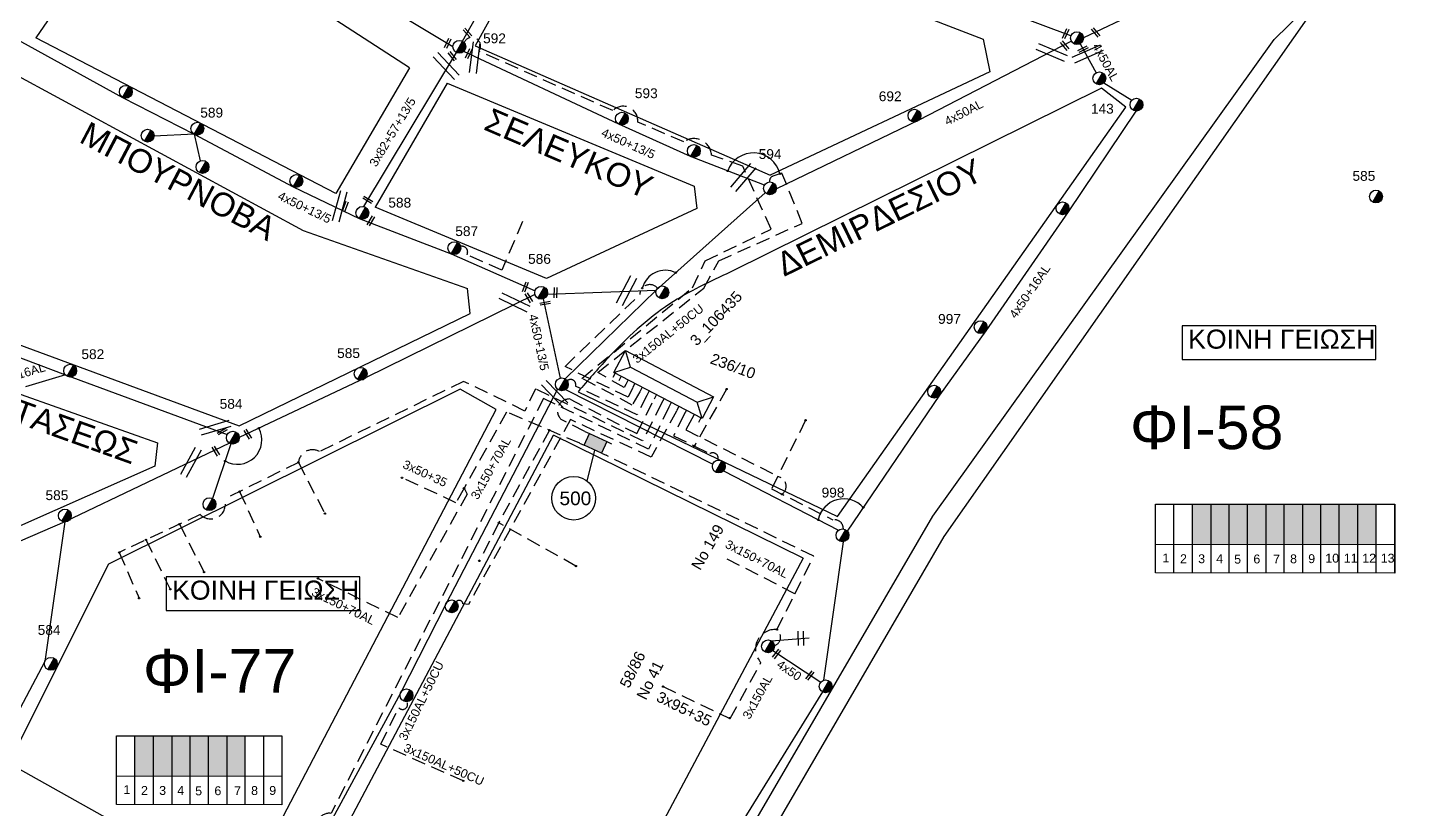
# Model space of a CAD drawing. Header units: millimetres. Extents: x 1421 to 7547, y 822 to 1873.
# Drawn here: x 7024 to 7276.4, y 967.4 to 1110.9 of the extents above; entities that cross this region are included whole.
import ezdxf
from ezdxf.enums import TextEntityAlignment as Align

# ---------------------------------------------------------------- set-up
doc = ezdxf.new("R2010")
doc.units = ezdxf.units.MM
doc.linetypes.add('DASHED', pattern=[19.05, 12.7, -6.35])
doc.layers.get('0').update_dxf_attribs({"lineweight": 30})
for name, color, linetype, lineweight in [('1111_PROBLEMS', 1, 'Continuous', 30), ('2x16AL', 7, 'Continuous', 30), ('3x150AL', 7, 'Continuous', 30), ('3x82+57+13_5', 7, 'Continuous', 30), ('4x50+13_5', 7, 'Continuous', 30), ('4x50AL', 7, 'Continuous', 30), ('Link Box 4 Διευθύνσεων', 7, 'Continuous', 30), ('Pillar OTE', 7, 'Continuous', 30), ('TEXT_ΚΑΛΩΔΙΩΝ', 7, 'Continuous', 30), ('Άγνωστα', 7, 'Continuous', 30), ('Άγνωστο εναέριο καλώδιο', 7, 'Continuous', 30), ('Άγνωστο Υπόγειο Καλώδιο', 7, 'DASHED', 30), ('Γυμνά εναέρια ΧΤ (3Φ)   4x16AL', 7, 'Continuous', 30), ('Γυμνά εναέρια ΧΤ (3Φ)   4x50CU', 7, 'Continuous', 30), ('Γυμνά εναέρια ΧΤ και ΦΟΠ (3Φ)   4x50+16AL', 7, 'Continuous', 30), ('Επιγραφές - Σχήματα', 7, 'Continuous', 30), ('Καλωδια Χ.Τ 3x95+35', 7, 'DASHED', 30), ('Καλωδια Χ.Τ. 3x50+35', 7, 'Continuous', 30), ('Καλώδια ΧΤ   3x150+50CU', 7, 'DASHED', 30), ('Καλώδια ΧΤ   3x150+70AL', 7, 'DASHED', 30), ('Καλώδια ΧΤ   3x150AL+50CU', 7, 'DASHED', 30), ('Μηχανική τομή', 7, 'Continuous', 30), ('Στύλος ΦΜ', 7, 'Continuous', 30), ('Στύλος ΦΜ @ 1', 7, 'Continuous', 30), ('Συνδέσεις', 7, 'Continuous', 30), ('Τομή', 7, 'Continuous', 30), ('Υποσταθμός πόλεως', 7, 'Continuous', 30), ('Υπόβαθρο ΔΕΗ', 7, 'Continuous', 30)]:
    doc.layers.add(name, color=color, linetype=linetype, lineweight=lineweight)
doc.styles.add('arial', font='arial.ttf')
doc.styles.get("Standard").update_dxf_attribs({"font": 'arial.ttf'})
doc.linetypes.add('SYN_LINE', pattern='A,0.5,-0.0001,["/\\/\\/\\/",Standard,S=0.1,R=0,X=0,Y=-0.05],-0.25', length=0.7501)

# ---------------------------------------------------------------- blocks, each defined once
blk = doc.blocks.new('ΥΠΑΡΧΩΝ ΤΣΙΜΕΝΤΕΝΙΟΣ ΣΤΥΛΟΣ')
at = {"layer": 'Στύλος ΦΜ'}
blk.add_hatch(color=7, dxfattribs=at).paths.add_polyline_path([(-1.29, -2.28, 0.574793), (2.62, 0, 0.268822), (1.3, 2.27)])
at = {"layer": 'Στύλος ΦΜ', "color": 7}
blk.add_line((-1.29, -2.28), (1.3, 2.27), dxfattribs=at)
blk.add_circle((0, 0), 2.62, dxfattribs=at)
at = {"layer": 'Στύλος ΦΜ', "flags": 4}
for tag, p in [('ΑΡΙΘΜΟΣ', (-4.68, 8.05)), ('ΤΥΠΟΣ', (-4.91, 3.03))]:
    blk.add_attdef(tag, p, '', height=4, dxfattribs=at)
blk = doc.blocks.new('ΜΗΧΑΝΙΚΗ ΤΟΜΗ')
at = {"layer": 'Μηχανική τομή', "lineweight": -3, "ltscale": 40}
for p, q in [((-3.8, 1.2), (3.8, 1.2)), ((3.8, -0.4), (-3.8, -0.4))]:
    blk.add_line(p, q, dxfattribs=at)
blk = doc.blocks.new('LINK BOX 4 ΑΝΑΧΩΡΗΣΕΩΝ')
at = {"layer": 'Link Box 4 Διευθύνσεων', "lineweight": -3, "ltscale": 40}
blk.add_hatch(color=256, dxfattribs=at).paths.add_polyline_path([(-3.54, 0), (-3.54, -4.67), (3.54, -4.67), (3.54, 0)])
for p, q in [((-3.54, 0), (-5.33, 0)), ((5.33, 0), (3.54, 0)), ((-3.54, -4.67), (-5.33, -4.67)), ((5.33, -4.67), (3.54, -4.67))]:
    blk.add_line(p, q, dxfattribs=at)
blk.add_lwpolyline([(-3.54, -4.67), (-3.54, 0), (3.54, 0), (3.54, -4.67)], close=True, dxfattribs=at)
blk = doc.blocks.new('ΤΟΜΗ')
at = {"layer": 'Τομή', "lineweight": -3, "ltscale": 40}
for p, q in [((-11.4, 1.1), (11.4, 1.1)), ((11.4, -3.6), (-11.4, -3.6))]:
    blk.add_line(p, q, dxfattribs=at)
blk = doc.blocks.new('ΥΠΟΣΤΑΘΜΟΣ ΠΟΛΕΩΣ 13 ΑΝΑΧΩΡΗΣΕΩΝ')
at = {"layer": 'Υποσταθμός πόλεως', "ltscale": 40}
for p, q in [((-11.12, -2.82), (-11.12, -4)), ((-9.53, -2.82), (-9.53, -4)), ((-7.77, -2.82), (-7.77, -4)), ((-5.99, -2.82), (-5.99, -4)), ((-4.14, -2.82), (-4.14, -4)), ((-2.3, -2.82), (-2.3, -4)), ((-0.43, -2.82), (-0.43, -4)), ((1.54, -2.82), (1.54, -4)), ((3.43, -2.82), (3.43, -4)), ((5.39, -2.82), (5.39, -4)), ((7.32, -2.82), (7.32, -4)), ((9.32, -2.82), (9.32, -4)), ((11.11, -2.82), (11.11, -4))]:
    blk.add_line(p, q, dxfattribs=at)
blk.add_lwpolyline([(-11.43, 2.82), (11.43, 2.82), (11.43, -2.82), (-11.43, -2.82)], close=True, dxfattribs=at)
for points in [[(-8.62, 0), (-11.43, 2.82)], [(-11.43, -2.82), (-8.62, 0)], [(-8.62, 0), (8.62, 0)], [(8.62, 0), (11.43, 2.82)], [(11.43, -2.82), (8.62, 0)]]:
    blk.add_lwpolyline(points, dxfattribs=at)
at = {"layer": 'Υποσταθμός πόλεως', "linetype": 'SYN_LINE', "ltscale": 40, "flags": 1}
for tag, p in [('ΜΕΤΑΣΧΗΜΑΤΙΣΜΟΣ', (12.22, 1.68)), ('ΙΣΧΥΣ', (12.2, -1.11)), ('ΑΡΙΘΜΟΣ', (12.32, -3.83))]:
    blk.add_attdef(tag, p, '', height=1.8, dxfattribs=at)
blk = doc.blocks.new('_ΣΥΝΔΕΣΗ')
at = {"layer": 'Συνδέσεις', "linetype": 'SYN_LINE', "ltscale": 40}
blk.add_hatch(color=256, dxfattribs=at).paths.add_polyline_path([(0.5, 0, 1), (-0.5, 0, 1)])
at = {"layer": 'Συνδέσεις'}
blk.add_circle((0, 0), 0.5, dxfattribs=at)

msp = doc.modelspace()

# ---------------------------------------------------------------- hatches: boundary and pattern name
at = {"layer": 'Καλώδια ΧΤ   3x150+50CU', "linetype": 'DASHED', "lineweight": -3, "ltscale": 0.2}
h = msp.add_hatch(color=5, dxfattribs=at)
h.dxf.hatch_style = 1
h.paths.add_polyline_path([(7237.88, 1016.06), (7241.31, 1016.06), (7241.31, 1023.43), (7237.88, 1023.43)])
h = msp.add_hatch(color=27, dxfattribs=at)
h.dxf.hatch_style = 1
h.paths.add_polyline_path([(7244.61, 1023.43), (7241.31, 1023.43), (7241.31, 1016.06), (7244.61, 1016.06)])
h = msp.add_hatch(color=62, dxfattribs=at)
h.dxf.hatch_style = 1
h.paths.add_polyline_path([(7248, 1016.05), (7248, 1023.43), (7244.61, 1023.43), (7244.61, 1016.06)])
h = msp.add_hatch(color=6, dxfattribs=at)
h.dxf.hatch_style = 1
h.paths.add_polyline_path([(7251.4, 1023.43), (7248, 1023.43), (7248, 1016.05), (7251.4, 1016.05)])
h = msp.add_hatch(color=133, dxfattribs=at)
h.dxf.hatch_style = 1
h.paths.add_polyline_path([(7254.73, 1023.43), (7251.4, 1023.43), (7251.4, 1016.05), (7254.73, 1016.05)])
h = msp.add_hatch(color=30, dxfattribs=at)
h.dxf.hatch_style = 1
h.paths.add_polyline_path([(7254.73, 1016.05), (7258.12, 1016.04), (7258.12, 1023.43), (7254.73, 1023.43)])
h = msp.add_hatch(color=2, dxfattribs=at)
h.dxf.hatch_style = 1
h.paths.add_polyline_path([(7261.44, 1023.43), (7258.12, 1023.43), (7258.12, 1016.04), (7261.44, 1016.04)])
h = msp.add_hatch(color=1, dxfattribs=at)
h.dxf.hatch_style = 1
h.paths.add_polyline_path([(7261.44, 1016.05), (7264.83, 1016.04), (7264.83, 1023.43), (7261.44, 1023.43)])
h = msp.add_hatch(color=85, dxfattribs=at)
h.dxf.hatch_style = 1
h.paths.add_polyline_path([(7264.85, 1016.05), (7268.24, 1016.04), (7268.24, 1023.43), (7264.85, 1023.43)])
h = msp.add_hatch(color=173, dxfattribs=at)
h.dxf.hatch_style = 1
h.paths.add_polyline_path([(7268.24, 1016.05), (7271.62, 1016.04), (7271.62, 1023.43), (7268.24, 1023.43)])
h = msp.add_hatch(color=27, dxfattribs=at)
h.dxf.hatch_style = 1
h.paths.add_polyline_path([(7043.73, 973.54), (7047.17, 973.53), (7047.17, 980.9), (7043.73, 980.9)])
h = msp.add_hatch(color=85, dxfattribs=at)
h.dxf.hatch_style = 1
h.paths.add_polyline_path([(7047.17, 973.53), (7050.61, 973.53), (7050.61, 980.9), (7047.17, 980.9)])
h = msp.add_hatch(color=1, dxfattribs=at)
h.dxf.hatch_style = 1
h.paths.add_polyline_path([(7053.9, 980.9), (7050.61, 980.9), (7050.61, 973.53), (7053.9, 973.53)])
h = msp.add_hatch(color=2, dxfattribs=at)
h.dxf.hatch_style = 1
h.paths.add_polyline_path([(7057.29, 973.52), (7057.29, 980.9), (7053.9, 980.9), (7053.9, 973.53)])
h = msp.add_hatch(color=30, dxfattribs=at)
h.dxf.hatch_style = 1
h.paths.add_polyline_path([(7060.69, 980.9), (7057.29, 980.9), (7057.29, 973.52), (7060.69, 973.52)])
h = msp.add_hatch(color=173, dxfattribs=at)
h.dxf.hatch_style = 1
h.paths.add_polyline_path([(7064.02, 980.9), (7060.69, 980.9), (7060.69, 973.52), (7064.02, 973.52)])

# ---------------------------------------------------------------- linework, layer by layer
at = {"layer": '2x16AL', "color": 30, "lineweight": -3, "ltscale": 0.2}
msp.add_lwpolyline([(7031.01, 1047.12), (7023.66, 1044.97)], dxfattribs=at)
at = {"layer": '3x150AL', "color": 30, "linetype": 'DASHED', "lineweight": -3, "ltscale": 0.2}
msp.add_lwpolyline([(7152.99, 984.07), (7158.66, 994.33)], dxfattribs=at)
at = {"layer": '3x82+57+13_5', "color": 1, "linetype": 'Continuous', "lineweight": -3, "ltscale": 0.2}
msp.add_lwpolyline([(7103.89, 1108.37), (7112.61, 1123.92), (7123.77, 1143.87)], dxfattribs=at)
at = {"layer": '3x82+57+13_5', "color": 2, "linetype": 'Continuous', "lineweight": -3, "ltscale": 0.2}
msp.add_lwpolyline([(7102.72, 1106.32), (7085.73, 1078.03)], dxfattribs=at)
at = {"layer": '4x50+13_5', "color": 85, "lineweight": -3, "ltscale": 0.2}
for points in [[(7215.56, 1109.34), (7185.57, 1120.6), (7156.8, 1131.88), (7140.33, 1138.39), (7125.21, 1144.52)], [(7047.45, 1140.89), (7061.88, 1131.98), (7073.19, 1124.84), (7102.13, 1107.41)]]:
    msp.add_lwpolyline(points, dxfattribs=at)
at = {"layer": '4x50+13_5', "color": 2, "lineweight": -3, "ltscale": 0.2}
for points in [[(7019.4, 1110.23), (7041.5, 1098.07), (7054.64, 1091.32), (7072.79, 1081.68), (7084.91, 1075.85), (7101.79, 1069.38), (7117.21, 1062.59)], [(7119.47, 1061.93), (7139.44, 1062.68)], [(7121.86, 1046.55), (7118.76, 1061.12)]]:
    msp.add_lwpolyline(points, dxfattribs=at)
at = {"layer": '4x50+13_5', "color": 173, "lineweight": -3, "ltscale": 0.2}
msp.add_lwpolyline([(7159.3, 1081.95), (7145.76, 1087.22), (7132.55, 1093.15), (7104.13, 1106.51)], dxfattribs=at)
at = {"layer": '4x50+13_5', "color": 27, "lineweight": -3, "ltscale": 0.2}
for points in [[(7061.14, 1034.59), (7030.92, 1020.14), (7006.21, 1009.52), (6979.8, 998.41)], [(7173.74, 1016.52), (7170.16, 991.09)], [(7169.95, 988.94), (7148.81, 954.72), (7127.18, 916.96)]]:
    msp.add_lwpolyline(points, dxfattribs=at)
at = {"layer": '4x50AL', "color": 1, "lineweight": -3, "ltscale": 0.2}
for points in [[(7215.65, 1108.37), (7187.66, 1093.87), (7161.5, 1081.28)], [(7122.7, 1046.43), (7139.44, 1062.68), (7159.46, 1080.57)]]:
    msp.add_lwpolyline(points, dxfattribs=at)
at = {"layer": '4x50AL', "color": 5, "lineweight": -3, "ltscale": 0.2}
for points in [[(7217.25, 1107.93), (7220.17, 1102.59)], [(7221.59, 1100.72), (7226.76, 1097.57)]]:
    msp.add_lwpolyline(points, dxfattribs=at)
at = {"layer": '4x50AL', "color": 27, "lineweight": -3, "ltscale": 0.2}
msp.add_lwpolyline([(7030.92, 1020.14), (7027.22, 994.55), (7012.99, 967.7)], dxfattribs=at)
at = {"layer": 'Pillar OTE', "lineweight": -3, "ltscale": 40}
for points in [[(7231.11, 1010.79), (7231.11, 1023.43), (7275.01, 1023.43), (7275.01, 1010.76), (7231.11, 1010.79)], [(7234.44, 1010.78), (7234.44, 1023.43)], [(7237.88, 1010.78), (7237.88, 1023.43)], [(7241.31, 1010.78), (7241.31, 1023.43)], [(7244.61, 1010.77), (7244.61, 1023.43)], [(7248, 1010.77), (7248, 1023.43)], [(7251.4, 1010.77), (7251.4, 1023.43)], [(7254.73, 1010.76), (7254.73, 1023.43)], [(7258.12, 1010.76), (7258.12, 1023.43)], [(7261.46, 1010.76), (7261.46, 1023.42)], [(7264.83, 1010.76), (7264.83, 1023.43)], [(7268.24, 1010.76), (7268.24, 1023.43)], [(7271.62, 1010.76), (7271.62, 1023.43)], [(7275.01, 1010.76), (7275.01, 1023.43)], [(7231.11, 1016.07), (7275.01, 1016.03)], [(7040.4, 968.26), (7040.4, 980.9), (7070.73, 980.9), (7070.73, 968.23), (7040.4, 968.26)], [(7043.73, 968.25), (7043.73, 980.9)], [(7047.17, 968.25), (7047.17, 980.9)], [(7050.61, 968.25), (7050.61, 980.9)], [(7053.9, 968.24), (7053.9, 980.9)], [(7057.29, 968.24), (7057.29, 980.9)], [(7060.69, 968.24), (7060.69, 980.9)], [(7064.02, 968.23), (7064.02, 980.9)], [(7067.41, 968.23), (7067.41, 980.9)], [(7040.4, 973.54), (7070.73, 973.51)]]:
    msp.add_lwpolyline(points, dxfattribs=at)
at = {"layer": 'Άγνωστο εναέριο καλώδιο', "color": 85, "lineweight": -3, "ltscale": 0.2}
msp.add_lwpolyline([(7263.05, 1131.19), (7244.79, 1121.79), (7217.85, 1108.98)], dxfattribs=at)
at = {"layer": 'Άγνωστο εναέριο καλώδιο', "color": 30, "lineweight": -3, "ltscale": 0.2}
msp.add_lwpolyline([(6996.3, 1060.22), (7031.01, 1047.12), (7060.69, 1036.19)], dxfattribs=at)
at = {"layer": 'Άγνωστο εναέριο καλώδιο', "color": 27, "lineweight": -3, "ltscale": 0.2}
msp.add_lwpolyline([(7121.34, 1044.52), (7100.8, 1005.08), (7092.52, 988.74), (7069.89, 947)], dxfattribs=at)
at = {"layer": 'Άγνωστο εναέριο καλώδιο', "color": 27, "linetype": 'SYN_LINE', "lineweight": -3, "ltscale": 10}
for points in [[(7122.8, 1044.45), (7149.82, 1030.73)], [(7151.8, 1029.54), (7172.89, 1018.61)]]:
    msp.add_lwpolyline(points, dxfattribs=at)
at = {"layer": 'Άγνωστο Υπόγειο Καλώδιο', "color": 2, "lineweight": -3, "ltscale": 0.2}
msp.add_lwpolyline([(7114.9, 1075.29), (7111.09, 1066.34), (7104.71, 1069.19, 0.654401), (7103.5, 1070.71, 12.224637)], format="xyb", dxfattribs=at)
at = {"layer": 'Άγνωστο Υπόγειο Καλώδιο', "color": 30, "lineweight": -3, "ltscale": 0.2}
for points in [[(7161.59, 1000.38), (7164.91, 1006.96), (7168.36, 1013.86), (7130.23, 1032.4)], [(7110.55, 1020), (7106.96, 1012.99)], [(7124.69, 1012.05), (7110.55, 1020)]]:
    msp.add_lwpolyline(points, dxfattribs=at)
for centre, radius, start, end in [((7161.24, 996.82), 3.58, 84.3612, 223.9699), ((7160.57, 999.02), 1.7, 289.5469, 53.1264)]:
    msp.add_arc(centre, radius, start, end, dxfattribs=at)
at = {"layer": 'Γυμνά εναέρια ΧΤ (3Φ)   4x16AL', "color": 7, "lineweight": -3, "ltscale": 0.2}
for points in [[(7054.64, 1091.32), (7047.25, 1090.97)], [(7054.64, 1091.32), (7055.75, 1086.42)]]:
    msp.add_lwpolyline(points, dxfattribs=at)
at = {"layer": 'Γυμνά εναέρια ΧΤ (3Φ)   4x50CU', "color": 27, "lineweight": -3, "ltscale": 0.2}
msp.add_lwpolyline([(7160.86, 996.56), (7169.65, 990.76)], dxfattribs=at)
at = {"layer": 'Γυμνά εναέρια ΧΤ και ΦΟΠ (3Φ)   4x50+16AL', "color": 5, "lineweight": -3, "ltscale": 0.2}
msp.add_lwpolyline([(7227.49, 1095.55), (7215.04, 1077.09), (7199.93, 1055.2), (7191.43, 1043.41), (7174.52, 1018.46)], dxfattribs=at)
at = {"layer": 'Γυμνά εναέρια ΧΤ και ΦΟΠ (3Φ)   4x50+16AL', "color": 133, "lineweight": -3, "ltscale": 0.2}
for points in [[(7117.19, 1061.88), (7086.08, 1046.57), (7062.89, 1035.66)], [(7061.34, 1034.5), (7058.02, 1024.44)]]:
    msp.add_lwpolyline(points, dxfattribs=at)
at = {"layer": 'Επιγραφές - Σχήματα', "color": 190, "lineweight": -3}
for points in [[(7235.99, 1049.96), (7271.5, 1049.96), (7271.5, 1056.13), (7235.99, 1056.13)], [(7049.5, 1003.89), (7085.01, 1003.89), (7085.01, 1010.06), (7049.5, 1010.06)]]:
    msp.add_lwpolyline(points, close=True, dxfattribs=at)
at = {"layer": 'Καλωδια Χ.Τ 3x95+35', "color": 30, "linetype": 'DASHED', "lineweight": -3, "ltscale": 0.2}
msp.add_lwpolyline([(7140.7, 989.93), (7152.99, 984.07)], dxfattribs=at)
at = {"layer": 'Καλωδια Χ.Τ. 3x50+35', "color": 30, "linetype": 'DASHED', "lineweight": -3, "ltscale": 0.2}
msp.add_lwpolyline([(7104.16, 1026.32), (7102.69, 1023.68), (7092.78, 1028.27)], dxfattribs=at)
at = {"layer": 'Καλώδια ΧΤ   3x150+70AL', "color": 30, "lineweight": -3, "ltscale": 0.2}
for points in [[(7125.39, 1034.61), (7111.99, 1040.32), (7104.16, 1026.32)], [(7119.83, 1036.98), (7110.55, 1020)], [(7104.16, 1026.32), (7104.74, 1025.24), (7092, 1002.58), (7077.35, 1009.78)], [(7164.91, 1006.96), (7151.43, 1013.88)]]:
    msp.add_lwpolyline(points, dxfattribs=at)
at = {"layer": 'Καλώδια ΧΤ   3x150AL+50CU', "color": 85, "lineweight": -3, "ltscale": 0.2}
msp.add_lwpolyline([(7136.41, 1044.05), (7135.05, 1041.61), (7125.8, 1046.5), (7146.1, 1063.13), (7148.44, 1068.1), (7160.54, 1073.87), (7155.32, 1085.42), (7149.6, 1087.49, 0.587578), (7144.54, 1089.92), (7136.04, 1093.53, 0.709574), (7131.49, 1095.64), (7106.88, 1106.55, 1.122882), (7104.18, 1108.14)], format="xyb", dxfattribs=at)
at = {"layer": 'Καλώδια ΧΤ   3x150AL+50CU', "color": 173, "lineweight": -3, "ltscale": 0.2}
msp.add_lwpolyline([(7133.84, 1045.39), (7133.56, 1044.8), (7128.71, 1047.6), (7148.21, 1063.08), (7150.94, 1068.09), (7166.24, 1074.94), (7162.52, 1084.17), (7160.85, 1083.61, 0.399694), (7160.28, 1082.55, 8.207422)], format="xyb", dxfattribs=at)
at = {"layer": 'Καλώδια ΧΤ   3x150AL+50CU', "color": 1, "lineweight": -3, "ltscale": 0.2}
msp.add_lwpolyline([(7135.1, 1044.73), (7134.27, 1043.03), (7122.7, 1048.67), (7136.43, 1061.87, -0.693957), (7139.67, 1063.06, 2.889894)], format="xyb", dxfattribs=at)
at = {"layer": 'Καλώδια ΧΤ   3x150AL+50CU', "color": 133, "lineweight": -3, "ltscale": 0.2}
for points in [[(7140.44, 1041.94), (7136.94, 1035.03), (7117.27, 1044.59), (7115.33, 1040.51), (7104.09, 1045.93), (7077.64, 1033.06, 0.534921), (7073.77, 1031.07, -2.373253)], [(7073.77, 1031.07), (7060.18, 1024.35, -0.813901), (7055.75, 1021.51), (7040.87, 1014.56)]]:
    msp.add_lwpolyline(points, format="xyb", dxfattribs=at)
at = {"layer": 'Καλώδια ΧΤ   3x150AL+50CU', "color": 2, "lineweight": -3, "ltscale": 0.2}
msp.add_lwpolyline([(7137.72, 1043.36), (7135.95, 1039.83), (7124.64, 1045.04, 0.748026), (7123.09, 1046.07, -1.255965)], format="xyb", dxfattribs=at)
at = {"layer": 'Καλώδια ΧΤ   3x150AL+50CU', "color": 6, "lineweight": -3, "ltscale": 0.2}
msp.add_lwpolyline([(7141.78, 1041.24), (7138.03, 1033.5), (7118.76, 1042.78), (7079.75, 966.66, 1.099498), (7079.59, 961.93, 32.654476)], format="xyb", dxfattribs=at)
at = {"layer": 'Καλώδια ΧΤ   3x150AL+50CU', "color": 30, "lineweight": -3, "ltscale": 0.2}
msp.add_lwpolyline([(7126.36, 1036.74), (7122.02, 1038.94, -0.707939), (7123.62, 1042.71), (7135.88, 1036.35), (7139.05, 1042.67)], format="xyb", dxfattribs=at)
at = {"layer": 'Καλώδια ΧΤ   3x150AL+50CU', "color": 27, "lineweight": -3, "ltscale": 0.2}
for points in [[(7152.36, 1044.53), (7146.46, 1034.08), (7149.3, 1032.7, -0.691275), (7150.78, 1031.5, 5.866172)], [(7104.01, 972.63), (7088.87, 979.34), (7092.18, 986.05, 0.911219), (7093.67, 987.14, -1.140454)]]:
    msp.add_lwpolyline(points, format="xyb", dxfattribs=at)
at = {"layer": 'Καλώδια ΧΤ   3x150AL+50CU', "color": 62, "lineweight": -3, "ltscale": 0.2}
msp.add_lwpolyline([(7143.17, 1040.51), (7138.5, 1032.06), (7123.72, 1038.92), (7105.01, 1005.02), (7103.96, 1005.14, 0.642484), (7102.72, 1005.51)], format="xyb", dxfattribs=at)
at = {"layer": 'Καλώδια ΧΤ   3x150AL+50CU', "color": 27, "lineweight": -3, "ltscale": 0.2}
msp.add_lwpolyline([(7144.54, 1039.8), (7142.63, 1035.94), (7146.46, 1034.08)], dxfattribs=at)
at = {"layer": 'Καλώδια ΧΤ   3x150AL+50CU', "color": 5, "lineweight": -3, "ltscale": 0.2}
for points in [[(7145.96, 1039.05), (7144.9, 1037.04), (7162.29, 1028.28, -0.569282), (7162.54, 1025.24, -1.044539)], [(7166.85, 1038.8), (7160.6, 1026.22), (7171.87, 1020.53, -0.480534), (7173.79, 1018.86, 6.901543)]]:
    msp.add_lwpolyline(points, format="xyb", dxfattribs=at)
at = {"layer": 'Καλώδια ΧΤ   3x150AL+50CU', "color": 133, "lineweight": -3, "ltscale": 0.2}
for points in [[(7073.77, 1031.07), (7078.62, 1021.67)], [(7062.97, 1025.73), (7066.77, 1017.42)], [(7051.93, 1019.72), (7056.46, 1010.94)], [(7045.78, 1016.85), (7050.25, 1007.79)], [(7040.87, 1014.56), (7044.53, 1006.14)]]:
    msp.add_lwpolyline(points, dxfattribs=at)
at = {"layer": 'Τομή', "lineweight": -3, "ltscale": 0.2}
for points in [[(7165.41, 1000.11), (7165.48, 997.46)], [(7166.41, 1000.13), (7166.48, 997.49)], [(7160.55, 998.35), (7167.5, 998.89)]]:
    msp.add_lwpolyline(points, dxfattribs=at)
at = {"layer": 'Υπόβαθρο ΔΕΗ', "lineweight": -3, "ltscale": 0.2}
for points in [[(7478.54, 1058.44), (7392.43, 1178.74), (7334.05, 1200.11), (7289.87, 1144.9), (7263.48, 1119.09), (7192.26, 1017.45), (7118.26, 890.33), (7158.19, 870.4), (7143.11, 841.57)], [(7044.02, 1136), (7025.57, 1109.01)], [(7094.14, 1103.47), (7044.02, 1136)], [(7123.15, 1138.17), (7106.19, 1107.54)], [(7123.15, 1138.17), (7199.43, 1108.75)], [(7138.25, 841.91), (7153.38, 869.01), (7113.18, 888.94), (7190.19, 1021.19), (7252.84, 1108.71), (7263.48, 1119.09)], [(7094.14, 1103.47), (7080.64, 1080.46), (7025.57, 1109.01)], [(7199.43, 1108.75), (7200.7, 1102.77), (7160.38, 1083.81)], [(7106.19, 1107.54), (7160.38, 1083.81)], [(7022.25, 1102.01), (7003.29, 1059.74), (7062.88, 1037.81), (7105.27, 1058.38), (7104.82, 1062.98)], [(7022.25, 1102.01), (7074.63, 1073.65)], [(7101.09, 1100.7), (7146.42, 1081.78), (7146.92, 1077.69), (7119.3, 1064.83), (7087.88, 1077.92)], [(7101.09, 1100.7), (7087.88, 1077.92)], [(7221.18, 1099.76), (7153.11, 1066.03)], [(7172.72, 1021.17), (7225.66, 1096.26), (7221.18, 1099.76)], [(7074.63, 1073.65), (7104.82, 1062.98)], [(6999.53, 1051.81), (7047.87, 1034.66), (7047.42, 1030.37), (6980.43, 1000.71), (6974.48, 1003.94), (6990.59, 1030.81), (6999.53, 1051.81)], [(7110.08, 1040.8), (7103.43, 1044.51), (7038.91, 1012.42), (7020.6, 975.88), (7063.52, 951.83), (7110.08, 1040.8)], [(7125.09, 1044.05), (7172.72, 1021.17)], [(7073.26, 946.54), (7120.61, 1036.05)], [(7166.43, 1013.49), (7120.61, 1036.05)], [(7166.43, 1013.49), (7117.87, 922.28), (7073.26, 946.54)]]:
    msp.add_lwpolyline(points, dxfattribs=at)
at = {"layer": 'Υπόβαθρο ΔΕΗ', "lineweight": -3}
msp.add_lwpolyline([(7126.77, 1027.64), (7128.18, 1033.35)], dxfattribs=at)
msp.add_circle((7124.29, 1024.5), 4, dxfattribs=at)
for centre, radius, start, end in [((7157.28, 1082.86), 5.02, 13.6858, 160.0642), ((7141.13, 1061.92), 4.41, 64.2619, 165.2925), ((7062.57, 1035.22), 4.5, 239.7317, 28.574), ((7173.88, 1019.61), 4.78, 41.5644, 168.9412)]:
    msp.add_arc(centre, radius, start, end, dxfattribs=at)
at = {"layer": 'Υπόβαθρο ΔΕΗ', "lineweight": -3, "ltscale": 0.2}
msp.add_spline([(7153.11, 1066.03), (7141.96, 1060.18), (7130.54, 1050.19), (7125.09, 1044.05)], degree=3, dxfattribs=at)

# ---------------------------------------------------------------- block references
at = {"color": 10, "lineweight": -3, "ltscale": 0.2, "xscale": 0.8, "yscale": 0.8, "zscale": 0.8, "rotation": 332.3801486798942}
msp.add_blockref('ΥΠΟΣΤΑΘΜΟΣ ΠΟΛΕΩΣ 13 ΑΝΑΧΩΡΗΣΕΩΝ', (7140.83, 1045.35), dxfattribs=at)
at = {"layer": 'Link Box 4 Διευθύνσεων', "lineweight": -3, "xscale": 0.4999999999999997, "yscale": 0.4999999999999997, "zscale": 0.4999999999999997, "rotation": 155.3949075145063}
msp.add_blockref('LINK BOX 4 ΑΝΑΧΩΡΗΣΕΩΝ', (7127.81, 1033.5), dxfattribs=at)
at = {"layer": 'Μηχανική τομή', "lineweight": -3}
for p, xscale, yscale, zscale, rotation in [((7104.72, 1109.85), 0.249999999999919, 0.249999999999919, 0.249999999999919, 311.664401340102), ((7214.53, 1109.79), 0.2499999999999189, 0.2499999999999189, 0.2499999999999189, 245.2949451553745), ((7220.2, 1110.03), 0.249999999999919, 0.249999999999919, 0.249999999999919, 129.281348770932), ((7101.05, 1108.02), 0.2499999999999189, 0.2499999999999189, 0.2499999999999189, 245.2949451553745), ((7214.49, 1107.63), 0.249999999999919, 0.249999999999919, 0.249999999999919, 129.281348770932), ((7102.06, 1105.69), 0.249999999999919, 0.249999999999919, 0.249999999999919, 129.281348770932), ((7104.92, 1106.13), 0.2499999999999189, 0.2499999999999189, 0.2499999999999189, 245.2949451553745), ((7217.83, 1106.84), 0.2499999999999189, 0.2499999999999189, 0.2499999999999189, 27.17385810168247), ((7082.27, 1078.08), 0.2499999999999189, 0.2499999999999189, 0.2499999999999189, 248.5904621200452), ((7086.45, 1079.18), 0.249999999999919, 0.249999999999919, 0.249999999999919, 328.0414399971027), ((7086.97, 1075.45), 0.249999999999919, 0.249999999999919, 0.249999999999919, 240.1651527222745), ((7115.31, 1063.3), 0.2499999999999189, 0.2499999999999189, 0.2499999999999189, 248.5904621200452), ((7120.84, 1062.23), 0.2499999999999189, 0.2499999999999189, 0.2499999999999189, 268.1323054448947), ((7115.97, 1061.25), 0.2499999999999189, 0.2499999999999189, 0.2499999999999189, 301.6543268670202), ((7119.05, 1060.39), 0.2499999999999188, 0.2499999999999188, 0.2499999999999188, 189.9780774991339), ((7059.74, 1036.84), 0.2499999999999189, 0.2499999999999189, 0.2499999999999189, 209.6072160364353), ((7064.38, 1036.18), 0.2499999999999188, 0.2499999999999188, 0.2499999999999188, 301.5058161281858), ((7058.52, 1033.1), 0.2499999999999189, 0.2499999999999189, 0.2499999999999189, 301.6543268670202), ((7161.61, 995.86), 0.2499999999999188, 0.2499999999999188, 0.2499999999999188, 51.81012564681335), ((7167.72, 991.9), 0.2499999999999188, 0.2499999999999188, 0.2499999999999188, 51.81012564681335)]:
    msp.add_blockref('ΜΗΧΑΝΙΚΗ ΤΟΜΗ', p, dxfattribs=dict(at, xscale=xscale, yscale=yscale, zscale=zscale, rotation=rotation))
at = {"layer": 'Στύλος ΦΜ @ 1', "lineweight": -3, "ltscale": 40}
ref = msp.add_blockref('ΥΠΑΡΧΩΝ ΤΣΙΜΕΝΤΕΝΙΟΣ ΣΤΥΛΟΣ', (7216.67, 1108.95), dxfattribs=dict(at, xscale=0.4499999999998181, yscale=0.4499999999998181, zscale=0.4499999999998181))
ref.add_attrib('ΤΥΠΟΣ', '600', (7216.51, 1113.5), dxfattribs={"layer": 'Στύλος ΦΜ', "height": 1.8, "flags": 4})
ref = msp.add_blockref('ΥΠΑΡΧΩΝ ΤΣΙΜΕΝΤΕΝΙΟΣ ΣΤΥΛΟΣ', (7103.3, 1107.35), dxfattribs=dict(at, xscale=0.4499999999998181, yscale=0.4499999999998181, zscale=0.4499999999998181))
ref.add_attrib('ΤΥΠΟΣ', '592', (7107.66, 1108.01), dxfattribs={"layer": 'Στύλος ΦΜ', "height": 1.8, "flags": 4})
at = {"layer": 'Στύλος ΦΜ @ 1', "lineweight": -3, "ltscale": 40, "xscale": 0.4499999999998181, "yscale": 0.4499999999998181, "zscale": 0.4499999999998181}
for p in [(7220.78, 1101.58), (7042.08, 1099.1), (7046.08, 1091.05), (7146.34, 1088.24), (7056.16, 1085.31), (7073.37, 1082.71), (7214.03, 1077.7), (7140.55, 1062.28), (7122.12, 1045.4), (7190.45, 1044.07), (7150.93, 1030.33), (7057.43, 1023.41), (7101.9, 1004.66), (7159.96, 997.32), (7093.61, 988.31), (7170.53, 989.97)]:
    msp.add_blockref('ΥΠΑΡΧΩΝ ΤΣΙΜΕΝΤΕΝΙΟΣ ΣΤΥΛΟΣ', p, dxfattribs=at)
at = {"layer": 'Στύλος ΦΜ @ 1', "lineweight": -3, "ltscale": 40}
ref = msp.add_blockref('ΥΠΑΡΧΩΝ ΤΣΙΜΕΝΤΕΝΙΟΣ ΣΤΥΛΟΣ', (7133.14, 1094.17), dxfattribs=dict(at, xscale=0.4499999999998181, yscale=0.4499999999998181, zscale=0.4499999999998181))
ref.add_attrib('ΤΥΠΟΣ', '593', (7135.52, 1097.93), dxfattribs={"layer": 'Στύλος ΦΜ', "height": 1.8, "flags": 4})
ref = msp.add_blockref('ΥΠΑΡΧΩΝ ΤΣΙΜΕΝΤΕΝΙΟΣ ΣΤΥΛΟΣ', (7186.84, 1094.72), dxfattribs=dict(at, xscale=0.4499999999998181, yscale=0.4499999999998181, zscale=0.4499999999998181))
ref.add_attrib('ΤΥΠΟΣ', '692', (7180.29, 1097.37), dxfattribs={"layer": 'Στύλος ΦΜ', "height": 1.8, "flags": 4})
ref = msp.add_blockref('ΥΠΑΡΧΩΝ ΤΣΙΜΕΝΤΕΝΙΟΣ ΣΤΥΛΟΣ', (7227.59, 1096.73), dxfattribs=dict(at, xscale=0.4499999999998181, yscale=0.4499999999998181, zscale=0.4499999999998181))
ref.add_attrib('ΤΥΠΟΣ', '143', (7219.23, 1095.09), dxfattribs={"layer": 'Στύλος ΦΜ', "height": 1.8, "flags": 4})
ref = msp.add_blockref('ΥΠΑΡΧΩΝ ΤΣΙΜΕΝΤΕΝΙΟΣ ΣΤΥΛΟΣ', (7055.22, 1092.34), dxfattribs=dict(at, xscale=0.4499999999998181, yscale=0.4499999999998181, zscale=0.4499999999998181))
ref.add_attrib('ΤΥΠΟΣ', '589', (7055.75, 1094.37), dxfattribs={"layer": 'Στύλος ΦΜ', "height": 1.8, "flags": 4})
ref = msp.add_blockref('ΥΠΑΡΧΩΝ ΤΣΙΜΕΝΤΕΝΙΟΣ ΣΤΥΛΟΣ', (7160.32, 1081.37), dxfattribs=dict(at, xscale=0.4499999999998181, yscale=0.4499999999998181, zscale=0.4499999999998181))
ref.add_attrib('ΤΥΠΟΣ', '594', (7158.25, 1086.77), dxfattribs={"layer": 'Στύλος ΦΜ', "height": 1.8, "flags": 4})
ref = msp.add_blockref('ΥΠΑΡΧΩΝ ΤΣΙΜΕΝΤΕΝΙΟΣ ΣΤΥΛΟΣ', (7271.56, 1079.87), dxfattribs=dict(at, xscale=0.4499999999998181, yscale=0.4499999999998181, zscale=0.4499999999998181))
ref.add_attrib('ΤΥΠΟΣ', '585', (7267.24, 1082.76), dxfattribs={"layer": 'Στύλος ΦΜ', "height": 1.8, "flags": 4})
ref = msp.add_blockref('ΥΠΑΡΧΩΝ ΤΣΙΜΕΝΤΕΝΙΟΣ ΣΤΥΛΟΣ', (7085.49, 1076.87), dxfattribs=dict(at, xscale=0.4499999999998181, yscale=0.4499999999998181, zscale=0.4499999999998181))
ref.add_attrib('ΤΥΠΟΣ', '588', (7090.27, 1077.85), dxfattribs={"layer": 'Στύλος ΦΜ', "height": 1.8, "flags": 4})
ref = msp.add_blockref('ΥΠΑΡΧΩΝ ΤΣΙΜΕΝΤΕΝΙΟΣ ΣΤΥΛΟΣ', (7102.37, 1070.4), dxfattribs=dict(at, xscale=0.4499999999998181, yscale=0.4499999999998181, zscale=0.4499999999998181))
ref.add_attrib('ΤΥΠΟΣ', '587', (7102.56, 1072.62), dxfattribs={"layer": 'Στύλος ΦΜ', "height": 1.8, "flags": 4})
ref = msp.add_blockref('ΥΠΑΡΧΩΝ ΤΣΙΜΕΝΤΕΝΙΟΣ ΣΤΥΛΟΣ', (7118.32, 1062.21), dxfattribs=dict(at, xscale=0.4499999999998181, yscale=0.4499999999998181, zscale=0.4499999999998181))
ref.add_attrib('ΤΥΠΟΣ', '586', (7115.92, 1067.52), dxfattribs={"layer": 'Στύλος ΦΜ', "height": 1.8, "flags": 4})
ref = msp.add_blockref('ΥΠΑΡΧΩΝ ΤΣΙΜΕΝΤΕΝΙΟΣ ΣΤΥΛΟΣ', (7198.99, 1055.9), dxfattribs=dict(at, xscale=0.4499999999998181, yscale=0.4499999999998181, zscale=0.4499999999998181))
ref.add_attrib('ΤΥΠΟΣ', '997', (7191.18, 1056.51), dxfattribs={"layer": 'Στύλος ΦΜ', "height": 1.8, "flags": 4})
ref = msp.add_blockref('ΥΠΑΡΧΩΝ ΤΣΙΜΕΝΤΕΝΙΟΣ ΣΤΥΛΟΣ', (7031.87, 1047.91), dxfattribs=dict(at, xscale=0.4499999999998181, yscale=0.4499999999998181, zscale=0.4499999999998181))
ref.add_attrib('ΤΥΠΟΣ', '582', (7033.93, 1050.04), dxfattribs={"layer": 'Στύλος ΦΜ', "height": 1.8, "flags": 4})
ref = msp.add_blockref('ΥΠΑΡΧΩΝ ΤΣΙΜΕΝΤΕΝΙΟΣ ΣΤΥΛΟΣ', (7085.19, 1047.34), dxfattribs=dict(at, xscale=0.4499999999998181, yscale=0.4499999999998181, zscale=0.4499999999998181))
ref.add_attrib('ΤΥΠΟΣ', '585', (7080.87, 1050.23), dxfattribs={"layer": 'Στύλος ΦΜ', "height": 1.8, "flags": 4})
ref = msp.add_blockref('ΥΠΑΡΧΩΝ ΤΣΙΜΕΝΤΕΝΙΟΣ ΣΤΥΛΟΣ', (7061.72, 1035.61), dxfattribs=dict(at, xscale=0.4499999999998181, yscale=0.4499999999998181, zscale=0.4499999999998181))
ref.add_attrib('ΤΥΠΟΣ', '584', (7059.31, 1040.92), dxfattribs={"layer": 'Στύλος ΦΜ', "height": 1.8, "flags": 4})
ref = msp.add_blockref('ΥΠΑΡΧΩΝ ΤΣΙΜΕΝΤΕΝΙΟΣ ΣΤΥΛΟΣ', (7030.9, 1021.32), dxfattribs=dict(at, xscale=0.4499999999998181, yscale=0.4499999999998181, zscale=0.4499999999998181))
ref.add_attrib('ΤΥΠΟΣ', '585', (7027.34, 1024.16), dxfattribs={"layer": 'Στύλος ΦΜ', "height": 1.8, "flags": 4})
ref = msp.add_blockref('ΥΠΑΡΧΩΝ ΤΣΙΜΕΝΤΕΝΙΟΣ ΣΤΥΛΟΣ', (7173.63, 1017.69), dxfattribs=dict(at, xscale=0.4499999999998181, yscale=0.4499999999998181, zscale=0.4499999999998181))
ref.add_attrib('ΤΥΠΟΣ', '998', (7169.8, 1024.64), dxfattribs={"layer": 'Στύλος ΦΜ', "height": 1.8, "flags": 4})
ref = msp.add_blockref('ΥΠΑΡΧΩΝ ΤΣΙΜΕΝΤΕΝΙΟΣ ΣΤΥΛΟΣ', (7028.32, 994.11), dxfattribs=dict(at, xscale=0.4499999999998181, yscale=0.4499999999998181, zscale=0.4499999999998181))
ref.add_attrib('ΤΥΠΟΣ', '584', (7025.91, 999.42), dxfattribs={"layer": 'Στύλος ΦΜ', "height": 1.8, "flags": 4})
at = {"layer": 'Συνδέσεις', "lineweight": -3, "xscale": 0.25, "yscale": 0.25, "zscale": 0.25}
for p in [(7152.56, 1084.57), (7162.15, 1084.05), (7143.04, 1065.9), (7136.86, 1063.04), (7152.36, 1044.53), (7066.52, 1037.37), (7166.85, 1038.81), (7119.83, 1036.98), (7146.46, 1034.09), (7060.3, 1031.33), (7073.77, 1031.07), (7092.78, 1028.27), (7062.97, 1025.73), (7104.16, 1026.32), (7162.54, 1025.24), (7177.46, 1022.79), (7051.93, 1019.73), (7078.62, 1021.67), (7110.55, 1020), (7169.18, 1020.53), (7066.77, 1017.42), (7040.87, 1014.56), (7045.78, 1016.85), (7106.96, 1013), (7124.69, 1012.05), (7056.46, 1010.94), (7077.35, 1009.78), (7050.25, 1007.79), (7044.53, 1006.14), (7161.59, 1000.39), (7140.7, 989.93), (7152.89, 984.15), (7104.01, 972.63)]:
    msp.add_blockref('_ΣΥΝΔΕΣΗ', p, dxfattribs=at)
at = {"layer": 'Τομή', "lineweight": -3}
for p, xscale, yscale, zscale, rotation in [((7106.44, 1105.33), 0.2499999999998871, 0.2499999999998871, 0.2499999999998871, 262.9222126371549), ((7101.12, 1104.06), 0.2499999999998871, 0.2499999999998871, 0.2499999999998871, 313.4300015145828), ((7212.13, 1106.6), 0.2499999999998871, 0.2499999999998871, 0.2499999999998871, 336.9320466946311), ((7218.74, 1105.76), 0.2499999999998871, 0.2499999999998871, 0.2499999999998871, 203.587221628935), ((7155.65, 1083.16), 0.2499999999998871, 0.2499999999998871, 0.2499999999998871, 229.7731196403277), ((7081.65, 1077.97), 0.2499999999998871, 0.2499999999998871, 0.2499999999998871, 254.620731551623), ((7134.26, 1062.44), 0.2499999999998871, 0.2499999999998871, 0.2499999999998871, 242.2883691032786), ((7113.29, 1060.16), 0.2499999999998872, 0.2499999999998872, 0.2499999999998872, 154.3677733151048), ((7121.02, 1043.86), 0.2499999999998871, 0.2499999999998871, 0.2499999999998871, 313.8640933892471), ((7058.57, 1037.15), 0.2499999999998871, 0.2499999999998871, 0.2499999999998871, 196.4634323146581), ((7054.31, 1030.96), 0.2499999999998871, 0.2499999999998871, 0.2499999999998871, 241.4381882313455)]:
    msp.add_blockref('ΤΟΜΗ', p, dxfattribs=dict(at, xscale=xscale, yscale=yscale, zscale=zscale, rotation=rotation))

# ---------------------------------------------------------------- texts
at = {"lineweight": -3, "ltscale": 40, "char_height": 4, "width": 51.144, "attachment_point": 1, "style": 'arial'}
for s, insert, rotation in [('{\\H1.083x;ΣΕΛΕΥΚΟΥ}', (7109.25, 1096.24), 336.694), ('{\\H1.083x;ΜΠΟΥΡΝΟΒΑ}', (7035.32, 1093.8), 332.2163), ('{\\H1.083x;ΔΕΜΙΡΔΕΣΙΟΥ}', (7161, 1069), 26.0035), ('{\\H1.083x;ΠΕΡΙΣΤΑΣΕΩΣ}', (7005.49, 1048.82), 340.2685)]:
    msp.add_mtext(s, dxfattribs=dict(at, insert=insert, rotation=rotation))
at = {"lineweight": -3, "ltscale": 30, "width": 11.2573, "attachment_point": 1, "rotation": 0.0036}
for s, insert, char_height in [('1', (7232.35, 1014.35), 1.63), ('2', (7235.59, 1014.21), 1.63), ('3', (7238.92, 1014.21), 1.63), ('4', (7242.23, 1014.21), 1.63), ('5', (7245.53, 1014.13), 1.63), ('6', (7249.05, 1014.16), 1.63), ('7', (7252.68, 1014.16), 1.63), ('8', (7255.79, 1014.19), 1.63), ('9', (7259.12, 1014.22), 1.63), ('10', (7262.25, 1014.32), 1.634), ('11', (7265.64, 1014.32), 1.634), ('12', (7269.04, 1014.32), 1.634), ('13', (7272.43, 1014.32), 1.634)]:
    msp.add_mtext(s, dxfattribs=dict(at, insert=insert, char_height=char_height))
at = {"lineweight": -3, "ltscale": 30, "char_height": 1.63, "width": 11.2573, "attachment_point": 1}
for s, insert in [('1', (7041.64, 971.82)), ('2', (7044.88, 971.68)), ('3', (7048.21, 971.68)), ('9', (7068.41, 971.68)), ('4', (7051.52, 971.68)), ('5', (7054.82, 971.6)), ('6', (7058.34, 971.63)), ('7', (7061.97, 971.63)), ('8', (7065.08, 971.66))]:
    msp.add_mtext(s, dxfattribs=dict(at, insert=insert))
at = {"layer": '1111_PROBLEMS', "color": 7, "lineweight": -3, "char_height": 2, "attachment_point": 1, "rotation": 63.5911}
for s, insert in [('58/86', (7132.64, 990.37)), ('Νο 41', (7135.75, 988.21))]:
    msp.add_mtext_dynamic_manual_height_columns(s, width=17.2548, gutter_width=12.5, heights=[0], dxfattribs=dict(at, insert=insert))
at = {"layer": 'TEXT_ΚΑΛΩΔΙΩΝ', "lineweight": -3, "ltscale": 0.2}
for s, rotation, p in [('4x50AL', 298.73, (7221.95, 1104.55)), ('3x82+57+13/5', 59.0127, (7091.04, 1091.72)), ('4x50AL', 27.389, (7195.88, 1095.31)), ('4x50+13/5', 335.8272, (7134.33, 1089.61)), ('4x50+13/5', 334.3001, (7074.9, 1077.89)), ('4x50+16AL', 55.3857, (7208.01, 1062.49)), ('3x150AL+50CU', 38.438, (7141.63, 1054.71)), ('4x50+13/5', 282.0052, (7117.91, 1053.11)), ('2x16AL', 16.2684, (7023.61, 1047.56)), ('3x150+70AL', 60.783, (7109.08, 1030)), ('3x50+35', 335.1724, (7097.01, 1029.06)), ('3x150+70AL', 332.8368, (7157.92, 1013.36)), ('3x150+70AL', 333.8463, (7082.04, 1004.69)), ('3x150AL+50CU', 63.7827, (7096.31, 987.33)), ('4x50', 325.8544, (7163.85, 992.92)), ('3x150AL', 61.0568, (7158.03, 988.03)), ('3x150AL+50CU', 336.0927, (7100.47, 975.63))]:
    msp.add_text(s, height=1.6, rotation=rotation, dxfattribs=at).set_placement(p, align=Align.MIDDLE_CENTER)
at = {"layer": 'Άγνωστα', "color": 7, "lineweight": -3, "insert": (7121.69, 1025.73), "char_height": 2.5, "attachment_point": 1}
msp.add_mtext_dynamic_manual_height_columns('500', width=1.8, gutter_width=12.5, heights=[0.0453], dxfattribs=at)
at = {"layer": 'Επιγραφές - Σχήματα', "color": 190, "lineweight": -3, "char_height": 3.5, "width": 35.1311, "attachment_point": 1}
for insert in [(7237.08, 1055.45), (7050.58, 1009.38)]:
    msp.add_mtext('KOINH ΓΕΙΩΣΗ', dxfattribs=dict(at, insert=insert))
at = {"layer": 'Υπόβαθρο ΔΕΗ', "lineweight": -3, "char_height": 2, "attachment_point": 1}
for s, insert, rotation in [('3_106435', (7145.43, 1053.69), 46.6946), ('236/10', (7149.89, 1051.18), 339.6423), ('Νο 149', (7145.76, 1012.13), 60.107), ('3x95+35', (7140.17, 989.15), 333.5856)]:
    msp.add_mtext_dynamic_manual_height_columns(s, width=17.2548, gutter_width=12.5, heights=[0], dxfattribs=dict(at, insert=insert, rotation=rotation))
at = {"layer": 'Υπόβαθρο ΔΕΗ', "lineweight": -3, "char_height": 8, "attachment_point": 1}
for s, insert in [('ΦΙ-58', (7226.39, 1041.51)), ('ΦΙ-77', (7045.21, 996.82))]:
    msp.add_mtext_dynamic_manual_height_columns(s, width=30.8332, gutter_width=12.5, heights=[0], dxfattribs=dict(at, insert=insert))

doc.saveas('drawing.dxf')
